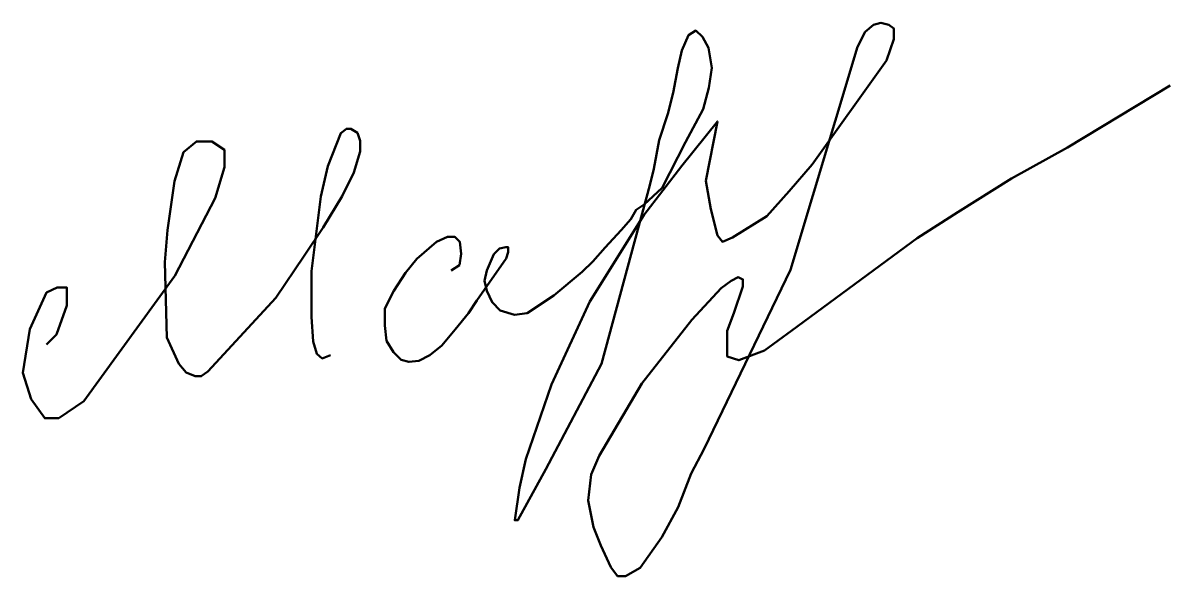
# Model space of a CAD drawing. Header units: millimetres. Extents: x 4057 to 4604, y 1989 to 2253.
import ezdxf

# ---------------------------------------------------------------- set-up
doc = ezdxf.new("R2010")
doc.units = ezdxf.units.MM
doc.layers.add('Подпись', color=5, linetype='Continuous', lineweight=50)

msp = doc.modelspace()

# ---------------------------------------------------------------- linework, layer by layer
at = {"layer": 'Подпись'}
for points in [[(4261.34, 2134.51), (4265.24, 2137), (4266.11, 2142.45), (4265.43, 2148.05), (4263.05, 2150.43), (4259.5, 2150.43), (4254.25, 2148.14), (4244.87, 2139.98), (4239.56, 2133.31), (4233.87, 2124.71), (4229.69, 2116.25), (4229.69, 2108.26), (4230.52, 2100.92), (4233.72, 2095.53), (4237.37, 2091.77), (4241.17, 2090.85), (4245.83, 2091.43), (4251.13, 2094.01), (4256.82, 2098.72), (4263.15, 2106.32), (4269.6, 2114.05), (4273.61, 2120.17), (4280.89, 2130.65), (4283.88, 2134.94), (4287.5, 2140.16), (4288.51, 2143.22), (4288.51, 2145.57), (4287.33, 2145.57), (4284.38, 2144.98), (4281.73, 2142.28), (4278.39, 2134.43), (4277.21, 2129.52), (4278.29, 2124.81), (4280.8, 2119.26), (4284.68, 2115.38), (4291.51, 2113.32), (4297.55, 2114.05), (4310.32, 2122.45), (4323.75, 2133.76), (4328.81, 2138.71), (4334.8, 2145.49), (4342.48, 2153.75), (4347.09, 2158.95), (4349.55, 2163.37), (4353.39, 2165.99), (4361.89, 2173.8), (4373.1, 2195.62), (4381.53, 2211.4), (4384.22, 2221.63), (4385.73, 2231.06), (4384.12, 2240.71), (4381.24, 2245.92), (4377.95, 2248.89), (4374.5, 2246.64), (4371.37, 2239.43), (4369.36, 2231.01), (4367.27, 2219.19), (4364.71, 2209.25), (4360.46, 2196.66), (4358.05, 2182.92), (4356.12, 2175.22), (4332.94, 2090), (4306.44, 2039.64), (4293.12, 2015.3), (4291.66, 2015.3), (4293.93, 2030.83), (4296.91, 2044.43), (4309.23, 2080), (4327.53, 2119.73), (4353.19, 2160.77), (4371.28, 2184.31), (4388.31, 2205.54), (4382.84, 2177.17), (4385.16, 2163.72), (4388.31, 2151.2), (4390.71, 2148.14), (4395.59, 2150.13), (4411.96, 2160.41), (4422.55, 2172.26), (4433.56, 2184.96), (4468.97, 2234.59), (4472.57, 2244.75), (4472.57, 2249.83), (4470.07, 2251.69), (4466.26, 2252.52), (4462.86, 2251.69), (4458.84, 2248.35), (4455.08, 2241.14), (4423.22, 2134.72), (4381.94, 2049.31), (4375.78, 2037.68), (4369.62, 2021.61), (4361.75, 2007.24), (4351.48, 1992.54), (4344.5, 1988.7), (4340.7, 1988.7), (4337.41, 1993), (4332.68, 2003.21), (4329.21, 2011.99), (4326.68, 2024.74), (4328.03, 2037.11), (4331.83, 2045.97), (4352.28, 2080.53), (4376.19, 2110.85), (4390.12, 2125.96), (4394.85, 2129.59), (4398.23, 2131.19), (4400.51, 2130.18), (4400.51, 2126.8), (4396.2, 2114.14), (4392.99, 2105.62), (4392.99, 2098.27), (4392.99, 2093.46), (4398.48, 2091.61), (4410.82, 2096.33), (4423.82, 2105.79), (4483.69, 2149.89), (4503.07, 2162.3), (4528.63, 2178.31), (4555.39, 2193.05), (4604.28, 2222.68)], [(4068.18, 2099.22), (4072.93, 2103.97), (4077.86, 2117.81), (4077.86, 2126.34), (4073.31, 2126.34), (4068.18, 2123.88), (4060.21, 2106.43), (4056.99, 2085.57), (4060.97, 2073.06), (4067.42, 2063.96), (4074.07, 2063.96), (4086.02, 2072.11), (4129.49, 2131.89), (4148.65, 2168.87), (4153.21, 2183.66), (4153.21, 2192), (4147.13, 2195.98), (4139.73, 2195.98), (4133.66, 2190.86), (4129.3, 2177.02), (4125.88, 2153.7), (4124.64, 2138.34), (4125.61, 2102.42), (4131.44, 2089.86), (4134.87, 2085.76), (4139.2, 2084.04), (4142.04, 2084.04), (4145.25, 2086.21), (4177.65, 2121.42), (4191.16, 2141.45), (4200.26, 2154.93), (4209.35, 2169.97), (4214.86, 2181.12), (4217.95, 2191.23), (4217.95, 2196.29), (4216.59, 2200.06), (4213.43, 2202.02), (4211.31, 2202.02), (4208.6, 2199.91), (4202.49, 2184.23), (4199.17, 2169.74), (4197.06, 2153.28), (4194.6, 2134.13), (4194.6, 2112.32), (4195.47, 2100.56), (4197.28, 2094.68), (4199.77, 2092.5), (4203.77, 2094.08)]]:
    msp.add_lwpolyline(points, dxfattribs=at)

doc.saveas('drawing.dxf')
